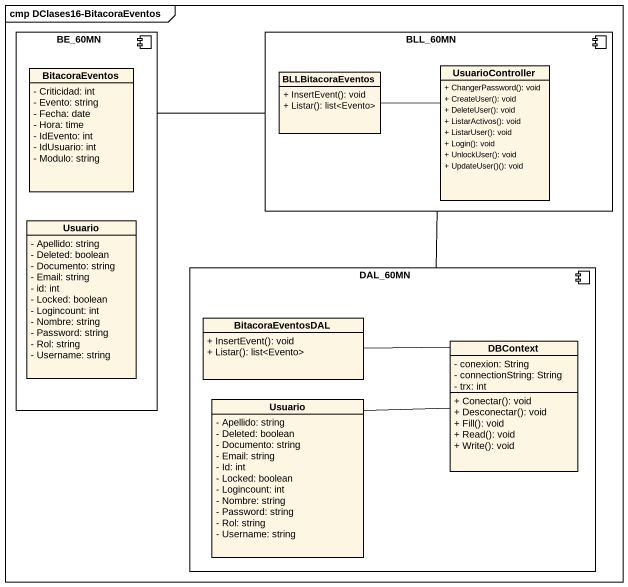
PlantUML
@startuml
mainframe cmp DClases16-BitacoraEventos
hide circle
hide empty members
skinparam classAttributeIconSize 0
component BE_60MN {
  class BitacoraEventos {
    - Criticidad: int
    - Evento: string
    - Fecha: date
    - Hora: time
    - IdEvento: int
    - IdUsuario: int
    - Modulo: string
  }
  class Usuario {
    - Apellido: string
    - Deleted: boolean
    - Documento: string
    - Email: string
    - id: int
    - Locked: boolean
    - Logincount: int
    - Nombre: string
    - Password: string
    - Rol: string
    - Username: string
  }
}
component BLL_60MN {
  class BLLBitacoraEventos {
    + InsertEvent(): void
    + Listar(): list<Evento>
  }
  class UsuarioController {
    + ChangerPassword(): void
    + CreateUser(): void
    + DeleteUser(): void
    + ListarActivos(): void
    + ListarUser(): void
    + Login(): void
    + UnlockUser(): void
    + UpdateUser()(): void
  }
}
component DAL_60MN {
  class BitacoraEventosDAL {
    + InsertEvent(): void
    + Listar(): list<Evento>
  }
  class DBContext {
    - conexion: String
    - connectionString: String
    - trx: int
    + Conectar(): void
    + Desconectar(): void
    + Fill(): void
    + Read(): void
    + Write(): void
  }
  class "Usuario" as Usuario_2 {
    - Apellido: string
    - Deleted: boolean
    - Documento: string
    - Email: string
    - Id: int
    - Locked: boolean
    - Logincount: int
    - Nombre: string
    - Password: string
    - Rol: string
    - Username: string
  }
}
BE_60MN -right- BLL_60MN
BLL_60MN -- DAL_60MN
BLLBitacoraEventos -right- UsuarioController
BitacoraEventosDAL -right- DBContext
Usuario_2 -right- DBContext
@enduml
